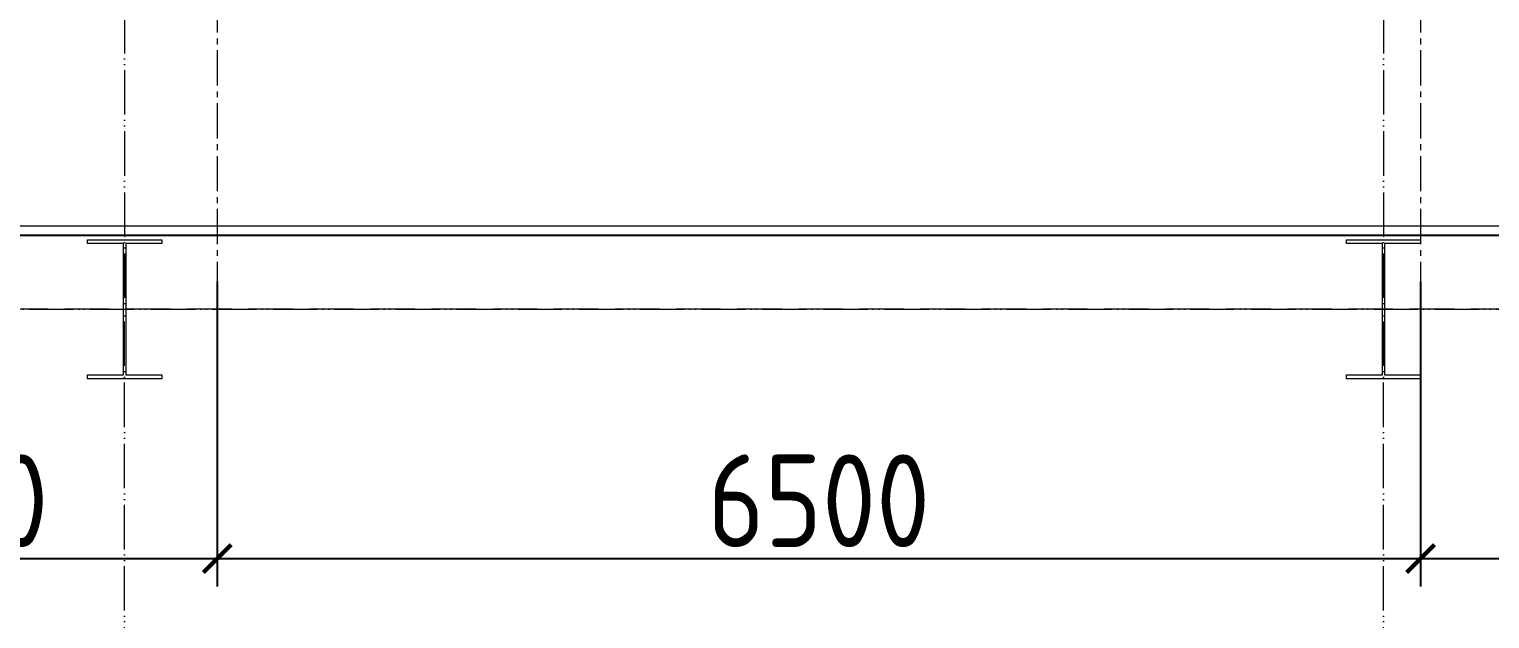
# Model space of a CAD drawing. Header units: millimetres. Extents: x 163705 to 1616509, y 81827 to 302547.
# Drawn here: x 213412 to 221302, y 139188 to 142372 of the extents above; entities that cross this region are included whole.
import ezdxf

# ---------------------------------------------------------------- set-up
doc = ezdxf.new("R2010")
doc.units = ezdxf.units.MM
doc.header["$LTSCALE"] = 10
doc.linetypes.add('ACAD_ISO05W100', pattern=[33, 24, -3, 0, -3, 0, -3])
doc.linetypes.add('CENTER2', pattern=[28.575, 19.05, -3.175, 3.175, -3.175])
for name, color, linetype, lineweight in [('1-中心线', 1, 'CENTER2', 0), ('1-双点线', 8, 'ACAD_ISO05W100', 0), ('1-建筑轮廓', 7, 'Continuous', 20), ('1-护栏', 4, 'Continuous', 18), ('1-标注', 3, 'Continuous', 0), ('1-钢构', 6, 'Continuous', 0)]:
    doc.layers.add(name, color=color, linetype=linetype, lineweight=lineweight)
doc.styles.add('HZ', font='gbenor.shx', dxfattribs={"bigfont": 'gbcbig.shx'})
doc.dimstyles.new('100$0', dxfattribs={"dimscale": 100, "dimtxt": 5, "dimasz": 1.5, "dimexe": 1.5, "dimexo": 0.5, "dimtad": 1, "dimdec": 0, "dimdsep": 46, "dimtxsty": 'HZ', "dimblk": 'ARCHTICK', "dimcen": 2.5, "dimdle": 1, "dimclrd": 256, "dimclre": 256, "dimadec": 0, "dimazin": 0, "dimtfac": 1, "dimtdec": 0, "dimtmove": 0, "dimatfit": 3, "dimfxl": 0, "dimarcsym": 0})

# ---------------------------------------------------------------- blocks, each defined once
blk = doc.blocks.new('G$C5C029050')
at = {"layer": '1-双点线'}
for p, q in [((32218.6, 77039.4), (32218.6, 45039.4)), ((39018.6, 77039.4), (39018.6, 45039.4)), ((1, 45039.4), (92688.6, 45039.4)), ((32218.6, 5439.4), (32218.6, 45039.4)), ((39018.6, 5439.4), (39018.6, 45039.4))]:
    blk.add_line(p, q, dxfattribs=at)
for points in [[(2918.6, 69039.4), (86618.6, 69039.4), (86618.6, 45039.4), (2918.6, 45039.4)], [(2918.6, 21039.4), (86618.6, 21039.4), (86618.6, 45039.4), (2918.6, 45039.4)]]:
    blk.add_lwpolyline(points, close=True, dxfattribs=at)
at = {"layer": '1-钢构'}
for points in [[(32418.6, 45414.4), (32418.6, 45394.3), (32224.6, 45394.3), (32224.6, 44684.6), (32418.6, 44684.6), (32418.6, 44664.4), (32018.6, 44664.4), (32018.6, 44684.6), (32212.5, 44684.6), (32212.5, 45394.3), (32018.6, 45394.3), (32018.6, 45414.4), (32418.6, 45414.4)], [(39218.6, 45414.4), (39218.6, 45394.3), (39024.6, 45394.3), (39024.6, 44684.6), (39218.6, 44684.6), (39218.6, 44664.4), (38818.6, 44664.4), (38818.6, 44684.6), (39012.5, 44684.6), (39012.5, 45394.3), (38818.6, 45394.3), (38818.6, 45414.4), (39218.6, 45414.4)]]:
    blk.add_lwpolyline(points, dxfattribs=at)
blk = doc.blocks.new('_ArchTick')
at = {"const_width": 0.15}
blk.add_lwpolyline([(-0.5, -0.5), (0.5, 0.5)], dxfattribs=at)
blk = doc.blocks.new('*D899')
at = {"layer": '1-标注', "lineweight": -2, "transparency": 16777216}
for p, q in [((211427.8, 141009.5), (211427.8, 139362.8)), ((214427.8, 141009.5), (214427.8, 139362.8)), ((211327.8, 139512.8), (214527.8, 139512.8))]:
    blk.add_line(p, q, dxfattribs=at)
at = {"layer": 'Defpoints', "transparency": 16777216}
for p in [(211427.8, 141059.5), (214427.8, 141059.5), (214427.8, 139512.8)]:
    blk.add_point(p, dxfattribs=at)
at = {"layer": '1-标注', "lineweight": -2, "transparency": 16777216, "xscale": 150, "yscale": 150, "zscale": 150, "rotation": 180}
blk.add_blockref('_ArchTick', (211427.8, 139512.8), dxfattribs=at)
at = {"layer": '1-标注', "lineweight": -2, "transparency": 16777216, "xscale": 150, "yscale": 150, "zscale": 150}
blk.add_blockref('_ArchTick', (214427.8, 139512.8), dxfattribs=at)
at = {"layer": '1-标注', "transparency": 16777216, "insert": (212927.8, 139825.3), "char_height": 500, "attachment_point": 5, "style": 'HZ'}
blk.add_mtext('3000', dxfattribs=at)
blk = doc.blocks.new('*D900')
at = {"layer": '1-标注', "lineweight": -2, "transparency": 16777216}
for p, q in [((214427.8, 141009.5), (214427.8, 139362.8)), ((220927.8, 141009.5), (220927.8, 139362.8)), ((214327.8, 139512.8), (221027.8, 139512.8))]:
    blk.add_line(p, q, dxfattribs=at)
at = {"layer": 'Defpoints', "transparency": 16777216}
for p in [(214427.8, 141059.5), (220927.8, 141059.5), (220927.8, 139512.8)]:
    blk.add_point(p, dxfattribs=at)
at = {"layer": '1-标注', "lineweight": -2, "transparency": 16777216, "xscale": 150, "yscale": 150, "zscale": 150, "rotation": 180}
blk.add_blockref('_ArchTick', (214427.8, 139512.8), dxfattribs=at)
at = {"layer": '1-标注', "lineweight": -2, "transparency": 16777216, "xscale": 150, "yscale": 150, "zscale": 150}
blk.add_blockref('_ArchTick', (220927.8, 139512.8), dxfattribs=at)
at = {"layer": '1-标注', "transparency": 16777216, "insert": (217677.8, 139825.3), "char_height": 500, "attachment_point": 5, "style": 'HZ'}
blk.add_mtext('6500', dxfattribs=at)
blk = doc.blocks.new('*D901')
at = {"layer": '1-标注', "lineweight": -2, "transparency": 16777216}
for p, q in [((220927.8, 141009.5), (220927.8, 139362.8)), ((226927.8, 141009.5), (226927.8, 139362.8)), ((220827.8, 139512.8), (227027.8, 139512.8))]:
    blk.add_line(p, q, dxfattribs=at)
at = {"layer": 'Defpoints', "transparency": 16777216}
for p in [(220927.8, 141059.5), (226927.8, 141059.5), (226927.8, 139512.8)]:
    blk.add_point(p, dxfattribs=at)
at = {"layer": '1-标注', "lineweight": -2, "transparency": 16777216, "xscale": 150, "yscale": 150, "zscale": 150, "rotation": 180}
blk.add_blockref('_ArchTick', (220927.8, 139512.8), dxfattribs=at)
at = {"layer": '1-标注', "lineweight": -2, "transparency": 16777216, "xscale": 150, "yscale": 150, "zscale": 150}
blk.add_blockref('_ArchTick', (226927.8, 139512.8), dxfattribs=at)
at = {"layer": '1-标注', "transparency": 16777216, "insert": (223927.8, 139825.3), "char_height": 500, "attachment_point": 5, "style": 'HZ'}
blk.add_mtext('6000', dxfattribs=at)
blk = doc.blocks.new('A$C7121566b')
blk.add_lwpolyline([(1437.2, 700.1), (50062.2, 700.1), (50062.2, 11000.1), (1437.2, 11000.1)], close=True)
at = {"layer": '1-中心线'}
for p, q in [((4499.7, 11700.2), (4499.7, 0)), ((10999.7, 11700.2), (10999.7, 0)), ((0, 700.1), (52009.9, 700.1))]:
    blk.add_line(p, q, dxfattribs=at)
at = {"layer": '1-护栏'}
blk.add_lwpolyline([(1487.2, 750.1), (50012.2, 750.1), (50012.2, 10950.1), (1487.2, 10950.1)], close=True, dxfattribs=at)

msp = doc.modelspace()

# ---------------------------------------------------------------- linework, layer by layer
at = {"layer": '1-中心线'}
for p, q in [((214427.833, 152259.738), (214427.833, 141059.499)), ((220927.833, 152259.738), (220927.833, 141059.499))]:
    msp.add_line(p, q, dxfattribs=at)

# ---------------------------------------------------------------- block references
msp.add_blockref('A$C7121566b', (209928.183, 140559.499))
at = {"layer": '1-建筑轮廓'}
msp.add_blockref('G$C5C029050', (181709.24, 95820.209), dxfattribs=at)

# ---------------------------------------------------------------- dimensions: what is measured, and where the dimension line sits
at = {"layer": '1-标注'}
for base, p1, p2, picture, middle in [((214427.833, 139512.793), (211427.833, 141059.499), (214427.833, 141059.499), '*D899', (212927.833, 139825.293)), ((220927.833, 139512.793), (214427.833, 141059.499), (220927.833, 141059.499), '*D900', (217677.833, 139825.293)), ((226927.833, 139512.793), (220927.833, 141059.499), (226927.833, 141059.499), '*D901', (223927.833, 139825.293))]:
    dim = msp.add_linear_dim(base=base, p1=p1, p2=p2, dimstyle='100$0', override={"dimtol": 0, "dimlim": 0, "dimtdec": 8, "dimtix": 1}, dxfattribs=at)
    dim.commit()
    dim.dimension.update_dxf_attribs({"geometry": picture, "text_midpoint": middle})

doc.saveas('drawing.dxf')
